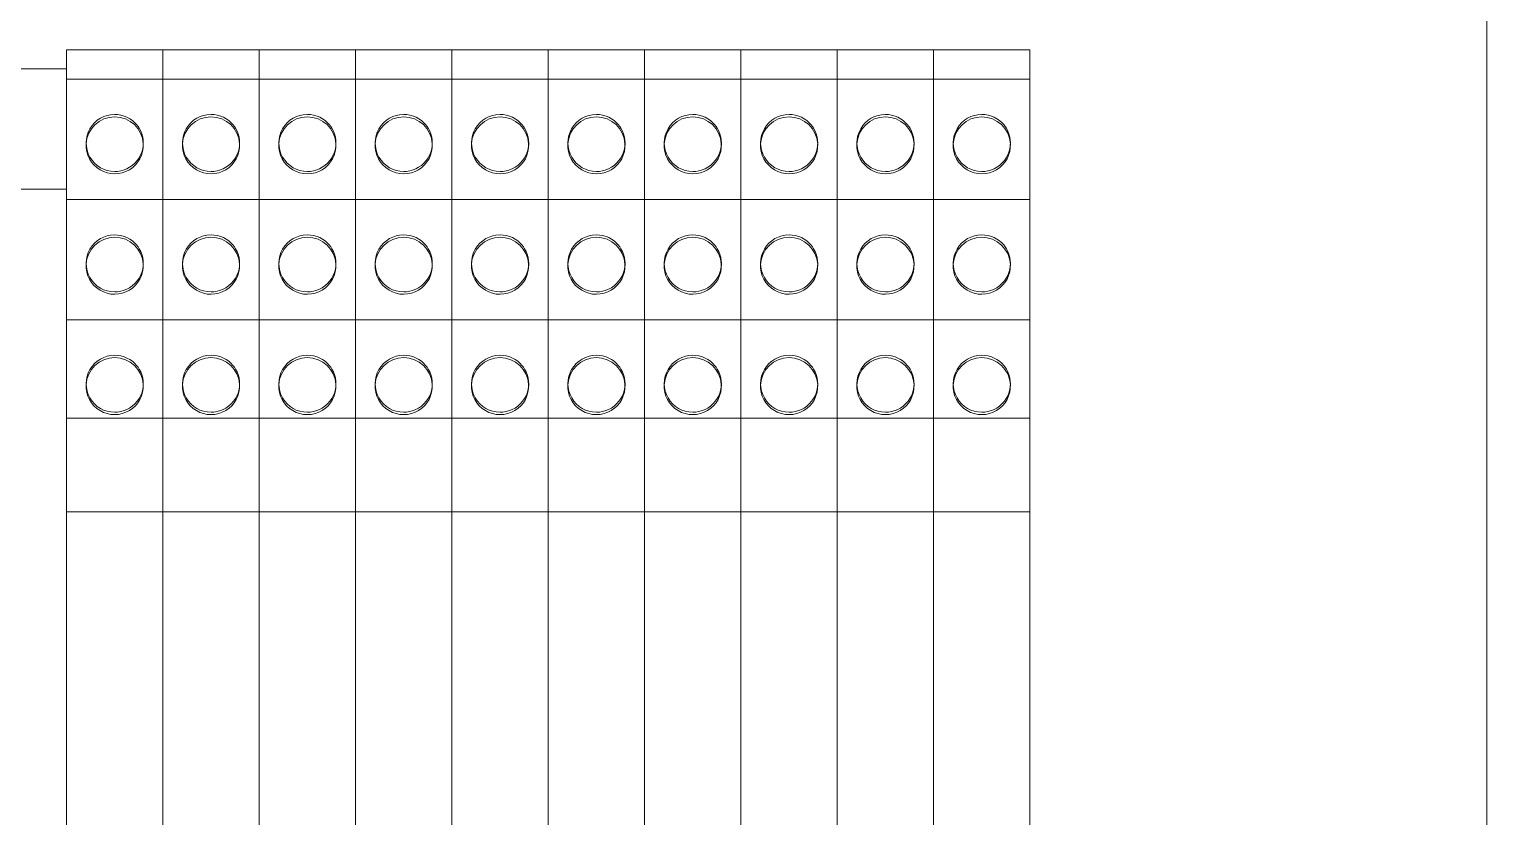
# Model space of a CAD drawing. Header units: millimetres. Extents: x 0 to 14510, y -7775 to 297.
# Drawn here: x 1472.4 to 1569.2, y -2115.6 to -2063.2 of the extents above; entities that cross this region are included whole.
import ezdxf

# ---------------------------------------------------------------- set-up
doc = ezdxf.new("R2010")
doc.units = ezdxf.units.MM
doc.layers.add('eProC - L2', color=41, linetype='Continuous', lineweight=20)

msp = doc.modelspace()

# ---------------------------------------------------------------- linework, layer by layer
at = {"layer": 'eProC - L2'}
for p, q in [((1569.211, -1759.457), (1569.211, -2759.457)), ((1481.262, -2064.581), (1474.862, -2064.581)), ((1474.862, -2064.581), (1474.862, -2089.07)), ((1474.862, -2064.581), (1474.862, -2154.132)), ((1481.262, -2064.582), (1474.862, -2064.582)), ((1481.262, -2064.588), (1474.862, -2064.588)), ((1481.262, -2064.581), (1481.262, -2152.558)), ((1487.662, -2064.581), (1481.262, -2064.581)), ((1481.262, -2064.581), (1481.262, -2089.07)), ((1487.662, -2064.582), (1481.262, -2064.582)), ((1487.662, -2064.588), (1481.262, -2064.588)), ((1487.662, -2064.581), (1487.662, -2152.558)), ((1494.062, -2064.581), (1487.662, -2064.581)), ((1487.662, -2064.581), (1487.662, -2089.07)), ((1494.062, -2064.582), (1487.662, -2064.582)), ((1494.062, -2064.588), (1487.662, -2064.588)), ((1494.062, -2064.581), (1494.062, -2152.558)), ((1500.462, -2064.581), (1494.062, -2064.581)), ((1494.062, -2064.581), (1494.062, -2089.07)), ((1500.462, -2064.582), (1494.062, -2064.582)), ((1500.462, -2064.588), (1494.062, -2064.588)), ((1500.462, -2064.581), (1500.462, -2152.558)), ((1506.862, -2064.581), (1500.462, -2064.581)), ((1500.462, -2064.581), (1500.462, -2089.07)), ((1506.862, -2064.582), (1500.462, -2064.582)), ((1506.862, -2064.588), (1500.462, -2064.588)), ((1506.862, -2064.581), (1506.862, -2152.558)), ((1513.262, -2064.581), (1506.862, -2064.581)), ((1506.862, -2064.581), (1506.862, -2089.07)), ((1513.262, -2064.582), (1506.862, -2064.582)), ((1513.262, -2064.588), (1506.862, -2064.588)), ((1513.262, -2064.581), (1513.262, -2152.558)), ((1519.662, -2064.581), (1513.262, -2064.581)), ((1513.262, -2064.581), (1513.262, -2089.07)), ((1519.662, -2064.582), (1513.262, -2064.582)), ((1519.662, -2064.588), (1513.262, -2064.588)), ((1519.662, -2064.581), (1519.662, -2152.558)), ((1526.062, -2064.581), (1519.662, -2064.581)), ((1519.662, -2064.581), (1519.662, -2089.07)), ((1526.062, -2064.582), (1519.662, -2064.582)), ((1526.062, -2064.588), (1519.662, -2064.588)), ((1526.062, -2064.581), (1526.062, -2152.558)), ((1532.462, -2064.581), (1526.062, -2064.581)), ((1526.062, -2064.581), (1526.062, -2089.07)), ((1532.462, -2064.582), (1526.062, -2064.582)), ((1532.462, -2064.588), (1526.062, -2064.588)), ((1532.462, -2064.581), (1532.462, -2152.558)), ((1538.862, -2064.581), (1532.462, -2064.581)), ((1532.462, -2064.581), (1532.462, -2089.07)), ((1538.862, -2064.582), (1532.462, -2064.582)), ((1538.862, -2064.588), (1532.462, -2064.588)), ((1538.862, -2064.581), (1538.862, -2152.558)), ((1474.862, -2065.859), (1474.862, -2152.854)), ((1481.262, -2066.533), (1474.862, -2066.533)), ((1487.662, -2066.533), (1481.262, -2066.533)), ((1494.062, -2066.533), (1487.662, -2066.533)), ((1500.462, -2066.533), (1494.062, -2066.533)), ((1506.862, -2066.533), (1500.462, -2066.533)), ((1513.262, -2066.533), (1506.862, -2066.533)), ((1519.662, -2066.533), (1513.262, -2066.533)), ((1526.062, -2066.533), (1519.662, -2066.533)), ((1532.462, -2066.533), (1526.062, -2066.533)), ((1538.862, -2066.533), (1532.462, -2066.533)), ((1476.162, -2070.774), (1476.162, -2070.936)), ((1479.962, -2070.936), (1479.962, -2070.774)), ((1482.562, -2070.774), (1482.562, -2070.936)), ((1486.362, -2070.936), (1486.362, -2070.774)), ((1488.962, -2070.774), (1488.962, -2070.936)), ((1492.762, -2070.936), (1492.762, -2070.774)), ((1495.362, -2070.774), (1495.362, -2070.936)), ((1499.162, -2070.936), (1499.162, -2070.774)), ((1501.762, -2070.774), (1501.762, -2070.936)), ((1505.562, -2070.936), (1505.562, -2070.774)), ((1508.162, -2070.774), (1508.162, -2070.936)), ((1511.962, -2070.936), (1511.962, -2070.774)), ((1514.562, -2070.774), (1514.562, -2070.936)), ((1518.362, -2070.936), (1518.362, -2070.774)), ((1520.962, -2070.774), (1520.962, -2070.936)), ((1524.762, -2070.936), (1524.762, -2070.774)), ((1527.362, -2070.774), (1527.362, -2070.936)), ((1531.162, -2070.936), (1531.162, -2070.774)), ((1533.762, -2070.774), (1533.762, -2070.936)), ((1537.562, -2070.936), (1537.562, -2070.774)), ((1416.862, -2073.842), (1474.862, -2073.842)), ((1481.262, -2074.533), (1474.862, -2074.533)), ((1487.662, -2074.533), (1481.262, -2074.533)), ((1494.062, -2074.533), (1487.662, -2074.533)), ((1500.462, -2074.533), (1494.062, -2074.533)), ((1506.862, -2074.533), (1500.462, -2074.533)), ((1513.262, -2074.533), (1506.862, -2074.533)), ((1519.662, -2074.533), (1513.262, -2074.533)), ((1526.062, -2074.533), (1519.662, -2074.533)), ((1532.462, -2074.533), (1526.062, -2074.533)), ((1538.862, -2074.533), (1532.462, -2074.533)), ((1476.162, -2078.774), (1476.162, -2078.936)), ((1479.962, -2078.936), (1479.962, -2078.774)), ((1482.562, -2078.774), (1482.562, -2078.936)), ((1486.362, -2078.936), (1486.362, -2078.774)), ((1488.962, -2078.774), (1488.962, -2078.936)), ((1492.762, -2078.936), (1492.762, -2078.774)), ((1495.362, -2078.774), (1495.362, -2078.936)), ((1499.162, -2078.936), (1499.162, -2078.774)), ((1501.762, -2078.774), (1501.762, -2078.936)), ((1505.562, -2078.936), (1505.562, -2078.774)), ((1508.162, -2078.774), (1508.162, -2078.936)), ((1511.962, -2078.936), (1511.962, -2078.774)), ((1514.562, -2078.774), (1514.562, -2078.936)), ((1518.362, -2078.936), (1518.362, -2078.774)), ((1520.962, -2078.774), (1520.962, -2078.936)), ((1524.762, -2078.936), (1524.762, -2078.774)), ((1527.362, -2078.774), (1527.362, -2078.936)), ((1531.162, -2078.936), (1531.162, -2078.774)), ((1533.762, -2078.774), (1533.762, -2078.936)), ((1537.562, -2078.936), (1537.562, -2078.774)), ((1481.262, -2082.533), (1474.862, -2082.533)), ((1487.662, -2082.533), (1481.262, -2082.533)), ((1494.062, -2082.533), (1487.662, -2082.533)), ((1500.462, -2082.533), (1494.062, -2082.533)), ((1506.862, -2082.533), (1500.462, -2082.533)), ((1513.262, -2082.533), (1506.862, -2082.533)), ((1519.662, -2082.533), (1513.262, -2082.533)), ((1526.062, -2082.533), (1519.662, -2082.533)), ((1532.462, -2082.533), (1526.062, -2082.533)), ((1538.862, -2082.533), (1532.462, -2082.533)), ((1476.162, -2086.774), (1476.162, -2086.936)), ((1479.962, -2086.936), (1479.962, -2086.774)), ((1482.562, -2086.774), (1482.562, -2086.936)), ((1486.362, -2086.936), (1486.362, -2086.774)), ((1488.962, -2086.774), (1488.962, -2086.936)), ((1492.762, -2086.936), (1492.762, -2086.774)), ((1495.362, -2086.774), (1495.362, -2086.936)), ((1499.162, -2086.936), (1499.162, -2086.774)), ((1501.762, -2086.774), (1501.762, -2086.936)), ((1505.562, -2086.936), (1505.562, -2086.774)), ((1508.162, -2086.774), (1508.162, -2086.936)), ((1511.962, -2086.936), (1511.962, -2086.774)), ((1514.562, -2086.774), (1514.562, -2086.936)), ((1518.362, -2086.936), (1518.362, -2086.774)), ((1520.962, -2086.774), (1520.962, -2086.936)), ((1524.762, -2086.936), (1524.762, -2086.774)), ((1527.362, -2086.774), (1527.362, -2086.936)), ((1531.162, -2086.936), (1531.162, -2086.774)), ((1533.762, -2086.774), (1533.762, -2086.936)), ((1537.562, -2086.936), (1537.562, -2086.774)), ((1481.262, -2089.07), (1474.862, -2089.07)), ((1474.862, -2089.07), (1474.862, -2095.292)), ((1481.262, -2095.291), (1481.262, -2089.07)), ((1487.662, -2089.07), (1481.262, -2089.07)), ((1481.262, -2089.07), (1481.262, -2095.292)), ((1487.662, -2095.291), (1487.662, -2089.07)), ((1494.062, -2089.07), (1487.662, -2089.07)), ((1487.662, -2089.07), (1487.662, -2095.292)), ((1494.062, -2095.291), (1494.062, -2089.07)), ((1500.462, -2089.07), (1494.062, -2089.07)), ((1494.062, -2089.07), (1494.062, -2095.292)), ((1500.462, -2095.291), (1500.462, -2089.07)), ((1506.862, -2089.07), (1500.462, -2089.07)), ((1500.462, -2089.07), (1500.462, -2095.292)), ((1506.862, -2095.291), (1506.862, -2089.07)), ((1513.262, -2089.07), (1506.862, -2089.07)), ((1506.862, -2089.07), (1506.862, -2095.292)), ((1513.262, -2095.291), (1513.262, -2089.07)), ((1519.662, -2089.07), (1513.262, -2089.07)), ((1513.262, -2089.07), (1513.262, -2095.292)), ((1519.662, -2095.291), (1519.662, -2089.07)), ((1526.062, -2089.07), (1519.662, -2089.07)), ((1519.662, -2089.07), (1519.662, -2095.292)), ((1526.062, -2095.291), (1526.062, -2089.07)), ((1532.462, -2089.07), (1526.062, -2089.07)), ((1526.062, -2089.07), (1526.062, -2095.292)), ((1532.462, -2095.291), (1532.462, -2089.07)), ((1538.862, -2089.07), (1532.462, -2089.07)), ((1532.462, -2089.07), (1532.462, -2095.292)), ((1538.862, -2095.291), (1538.862, -2089.07)), ((1481.262, -2095.291), (1474.862, -2095.292)), ((1474.862, -2144.558), (1474.862, -2095.292)), ((1475.462, -2095.298), (1474.862, -2095.298)), ((1481.262, -2095.298), (1480.662, -2095.298)), ((1487.662, -2095.291), (1481.262, -2095.292)), ((1481.262, -2144.558), (1481.262, -2095.292)), ((1481.862, -2095.298), (1481.262, -2095.298)), ((1487.662, -2095.298), (1487.062, -2095.298)), ((1494.062, -2095.291), (1487.662, -2095.292)), ((1487.662, -2144.558), (1487.662, -2095.292)), ((1488.262, -2095.298), (1487.662, -2095.298)), ((1494.062, -2095.298), (1493.462, -2095.298)), ((1500.462, -2095.291), (1494.062, -2095.292)), ((1494.062, -2144.558), (1494.062, -2095.292)), ((1494.662, -2095.298), (1494.062, -2095.298)), ((1500.462, -2095.298), (1499.862, -2095.298)), ((1506.862, -2095.291), (1500.462, -2095.292)), ((1500.462, -2144.558), (1500.462, -2095.292)), ((1501.062, -2095.298), (1500.462, -2095.298)), ((1506.862, -2095.298), (1506.262, -2095.298)), ((1513.262, -2095.291), (1506.862, -2095.292)), ((1506.862, -2144.558), (1506.862, -2095.292)), ((1507.462, -2095.298), (1506.862, -2095.298)), ((1513.262, -2095.298), (1512.662, -2095.298)), ((1519.662, -2095.291), (1513.262, -2095.292)), ((1513.262, -2144.558), (1513.262, -2095.292)), ((1513.862, -2095.298), (1513.262, -2095.298)), ((1519.662, -2095.298), (1519.062, -2095.298)), ((1526.062, -2095.291), (1519.662, -2095.292)), ((1519.662, -2144.558), (1519.662, -2095.292)), ((1520.262, -2095.298), (1519.662, -2095.298)), ((1526.062, -2095.298), (1525.462, -2095.298)), ((1532.462, -2095.291), (1526.062, -2095.292)), ((1526.062, -2144.558), (1526.062, -2095.292)), ((1526.662, -2095.298), (1526.062, -2095.298)), ((1532.462, -2095.298), (1531.862, -2095.298)), ((1538.862, -2095.291), (1532.462, -2095.292)), ((1532.462, -2144.558), (1532.462, -2095.292)), ((1533.062, -2095.298), (1532.462, -2095.298)), ((1538.862, -2095.298), (1538.262, -2095.298))]:
    msp.add_line(p, q, dxfattribs=at)
for points in [[(1089.211, -1759.457), (1569.211, -1759.457), (1569.211, -2759.457), (1089.211, -2759.457), (1089.211, -1759.457)], [(1416.862, -2065.859), (1474.862, -2065.859)], [(1476.162, -2070.774), (1476.178, -2070.526), (1476.227, -2070.284), (1476.307, -2070.049), (1476.417, -2069.827), (1476.555, -2069.623), (1476.719, -2069.436), (1476.907, -2069.273), (1477.113, -2069.136), (1477.335, -2069.027), (1477.57, -2068.948), (1477.791, -2068.904), (1478.062, -2068.884)], [(1479.962, -2070.774), (1479.954, -2070.599), (1479.924, -2070.395), (1479.863, -2070.168), (1479.791, -2069.988), (1479.693, -2069.802), (1479.611, -2069.677), (1479.515, -2069.554), (1479.404, -2069.434), (1479.234, -2069.285), (1479.058, -2069.163), (1478.879, -2069.067), (1478.702, -2068.994), (1478.474, -2068.928), (1478.259, -2068.894), (1478.062, -2068.884)], [(1482.562, -2070.774), (1482.578, -2070.526), (1482.627, -2070.284), (1482.707, -2070.049), (1482.817, -2069.827), (1482.955, -2069.623), (1483.119, -2069.436), (1483.307, -2069.273), (1483.513, -2069.136), (1483.735, -2069.027), (1483.97, -2068.948), (1484.191, -2068.904), (1484.462, -2068.884)], [(1486.362, -2070.774), (1486.354, -2070.599), (1486.324, -2070.395), (1486.263, -2070.168), (1486.191, -2069.988), (1486.093, -2069.802), (1486.011, -2069.677), (1485.915, -2069.554), (1485.804, -2069.434), (1485.634, -2069.285), (1485.458, -2069.163), (1485.279, -2069.067), (1485.102, -2068.994), (1484.874, -2068.928), (1484.659, -2068.894), (1484.462, -2068.884)], [(1488.962, -2070.774), (1488.978, -2070.526), (1489.027, -2070.284), (1489.107, -2070.049), (1489.217, -2069.827), (1489.355, -2069.623), (1489.519, -2069.436), (1489.707, -2069.273), (1489.913, -2069.136), (1490.135, -2069.027), (1490.37, -2068.948), (1490.591, -2068.904), (1490.862, -2068.884)], [(1492.762, -2070.774), (1492.754, -2070.599), (1492.724, -2070.395), (1492.663, -2070.168), (1492.591, -2069.988), (1492.493, -2069.802), (1492.411, -2069.677), (1492.315, -2069.554), (1492.204, -2069.434), (1492.034, -2069.285), (1491.858, -2069.163), (1491.679, -2069.067), (1491.502, -2068.994), (1491.274, -2068.928), (1491.059, -2068.894), (1490.862, -2068.884)], [(1495.362, -2070.774), (1495.378, -2070.526), (1495.427, -2070.284), (1495.507, -2070.049), (1495.617, -2069.827), (1495.755, -2069.623), (1495.919, -2069.436), (1496.107, -2069.273), (1496.313, -2069.136), (1496.535, -2069.027), (1496.77, -2068.948), (1496.991, -2068.904), (1497.262, -2068.884)], [(1499.162, -2070.774), (1499.154, -2070.599), (1499.124, -2070.395), (1499.063, -2070.168), (1498.991, -2069.988), (1498.893, -2069.802), (1498.811, -2069.677), (1498.715, -2069.554), (1498.604, -2069.434), (1498.434, -2069.285), (1498.258, -2069.163), (1498.079, -2069.067), (1497.902, -2068.994), (1497.674, -2068.928), (1497.459, -2068.894), (1497.262, -2068.884)], [(1501.762, -2070.774), (1501.778, -2070.526), (1501.827, -2070.284), (1501.907, -2070.049), (1502.017, -2069.827), (1502.155, -2069.623), (1502.319, -2069.436), (1502.507, -2069.273), (1502.713, -2069.136), (1502.935, -2069.027), (1503.17, -2068.948), (1503.391, -2068.904), (1503.662, -2068.884)], [(1505.562, -2070.774), (1505.554, -2070.599), (1505.524, -2070.395), (1505.463, -2070.168), (1505.391, -2069.988), (1505.293, -2069.802), (1505.211, -2069.677), (1505.115, -2069.554), (1505.004, -2069.434), (1504.834, -2069.285), (1504.658, -2069.163), (1504.479, -2069.067), (1504.302, -2068.994), (1504.074, -2068.928), (1503.859, -2068.894), (1503.662, -2068.884)], [(1508.162, -2070.774), (1508.178, -2070.526), (1508.227, -2070.284), (1508.307, -2070.049), (1508.417, -2069.827), (1508.555, -2069.623), (1508.719, -2069.436), (1508.907, -2069.273), (1509.113, -2069.136), (1509.335, -2069.027), (1509.57, -2068.948), (1509.791, -2068.904), (1510.062, -2068.884)], [(1511.962, -2070.774), (1511.954, -2070.599), (1511.924, -2070.395), (1511.863, -2070.168), (1511.791, -2069.988), (1511.693, -2069.802), (1511.611, -2069.677), (1511.515, -2069.554), (1511.404, -2069.434), (1511.234, -2069.285), (1511.058, -2069.163), (1510.879, -2069.067), (1510.702, -2068.994), (1510.474, -2068.928), (1510.259, -2068.894), (1510.062, -2068.884)], [(1514.562, -2070.774), (1514.578, -2070.526), (1514.627, -2070.284), (1514.707, -2070.049), (1514.817, -2069.827), (1514.955, -2069.623), (1515.119, -2069.436), (1515.307, -2069.273), (1515.513, -2069.136), (1515.735, -2069.027), (1515.97, -2068.948), (1516.191, -2068.904), (1516.462, -2068.884)], [(1518.362, -2070.774), (1518.354, -2070.599), (1518.324, -2070.395), (1518.263, -2070.168), (1518.191, -2069.988), (1518.093, -2069.802), (1518.011, -2069.677), (1517.915, -2069.554), (1517.804, -2069.434), (1517.634, -2069.285), (1517.458, -2069.163), (1517.279, -2069.067), (1517.102, -2068.994), (1516.874, -2068.928), (1516.659, -2068.894), (1516.462, -2068.884)], [(1520.962, -2070.774), (1520.978, -2070.526), (1521.027, -2070.284), (1521.107, -2070.049), (1521.217, -2069.827), (1521.355, -2069.623), (1521.519, -2069.436), (1521.707, -2069.273), (1521.913, -2069.136), (1522.135, -2069.027), (1522.37, -2068.948), (1522.591, -2068.904), (1522.862, -2068.884)], [(1524.762, -2070.774), (1524.754, -2070.599), (1524.724, -2070.395), (1524.663, -2070.168), (1524.591, -2069.988), (1524.493, -2069.802), (1524.411, -2069.677), (1524.315, -2069.554), (1524.204, -2069.434), (1524.034, -2069.285), (1523.858, -2069.163), (1523.679, -2069.067), (1523.502, -2068.994), (1523.274, -2068.928), (1523.059, -2068.894), (1522.862, -2068.884)], [(1527.362, -2070.774), (1527.378, -2070.526), (1527.427, -2070.284), (1527.507, -2070.049), (1527.617, -2069.827), (1527.755, -2069.623), (1527.919, -2069.436), (1528.107, -2069.273), (1528.313, -2069.136), (1528.535, -2069.027), (1528.77, -2068.948), (1528.991, -2068.904), (1529.262, -2068.884)], [(1531.162, -2070.774), (1531.154, -2070.599), (1531.124, -2070.395), (1531.063, -2070.168), (1530.991, -2069.988), (1530.893, -2069.802), (1530.811, -2069.677), (1530.715, -2069.554), (1530.604, -2069.434), (1530.434, -2069.285), (1530.258, -2069.163), (1530.079, -2069.067), (1529.902, -2068.994), (1529.674, -2068.928), (1529.459, -2068.894), (1529.262, -2068.884)], [(1533.762, -2070.774), (1533.778, -2070.526), (1533.827, -2070.284), (1533.907, -2070.049), (1534.017, -2069.827), (1534.155, -2069.623), (1534.319, -2069.436), (1534.507, -2069.273), (1534.713, -2069.136), (1534.935, -2069.027), (1535.17, -2068.948), (1535.391, -2068.904), (1535.662, -2068.884)], [(1537.562, -2070.774), (1537.554, -2070.599), (1537.524, -2070.395), (1537.463, -2070.168), (1537.391, -2069.988), (1537.293, -2069.802), (1537.211, -2069.677), (1537.115, -2069.554), (1537.004, -2069.434), (1536.834, -2069.285), (1536.658, -2069.163), (1536.479, -2069.067), (1536.302, -2068.994), (1536.074, -2068.928), (1535.859, -2068.894), (1535.662, -2068.884)], [(1477.488, -2072.584), (1477.327, -2072.526), (1477.11, -2072.419), (1476.908, -2072.282), (1476.72, -2072.116), (1476.555, -2071.928), (1476.418, -2071.723), (1476.307, -2071.5), (1476.227, -2071.264), (1476.178, -2071.022), (1476.162, -2070.774), (1476.162, -2070.774)], [(1478.633, -2072.585), (1478.697, -2072.563), (1478.875, -2072.49), (1479.054, -2072.393), (1479.232, -2072.269), (1479.403, -2072.118), (1479.56, -2071.941), (1479.687, -2071.758), (1479.785, -2071.575), (1479.857, -2071.395), (1479.921, -2071.168), (1479.953, -2070.961), (1479.962, -2070.777), (1479.962, -2070.774)], [(1483.888, -2072.584), (1483.727, -2072.526), (1483.51, -2072.419), (1483.308, -2072.282), (1483.12, -2072.116), (1482.955, -2071.928), (1482.818, -2071.723), (1482.707, -2071.5), (1482.627, -2071.264), (1482.578, -2071.022), (1482.562, -2070.774), (1482.562, -2070.774)], [(1485.033, -2072.585), (1485.097, -2072.563), (1485.275, -2072.49), (1485.454, -2072.393), (1485.632, -2072.269), (1485.803, -2072.118), (1485.96, -2071.941), (1486.087, -2071.758), (1486.185, -2071.575), (1486.257, -2071.395), (1486.321, -2071.168), (1486.353, -2070.961), (1486.362, -2070.777), (1486.362, -2070.774)], [(1490.288, -2072.584), (1490.127, -2072.526), (1489.91, -2072.419), (1489.708, -2072.282), (1489.52, -2072.116), (1489.355, -2071.928), (1489.218, -2071.723), (1489.107, -2071.5), (1489.027, -2071.264), (1488.978, -2071.022), (1488.962, -2070.774), (1488.962, -2070.774)], [(1491.433, -2072.585), (1491.497, -2072.563), (1491.675, -2072.49), (1491.854, -2072.393), (1492.032, -2072.269), (1492.203, -2072.118), (1492.36, -2071.941), (1492.487, -2071.758), (1492.585, -2071.575), (1492.657, -2071.395), (1492.721, -2071.168), (1492.753, -2070.961), (1492.762, -2070.777), (1492.762, -2070.774)], [(1496.688, -2072.584), (1496.527, -2072.526), (1496.31, -2072.419), (1496.108, -2072.282), (1495.92, -2072.116), (1495.755, -2071.928), (1495.618, -2071.723), (1495.507, -2071.5), (1495.427, -2071.264), (1495.378, -2071.022), (1495.362, -2070.774), (1495.362, -2070.774)], [(1497.833, -2072.585), (1497.897, -2072.563), (1498.075, -2072.49), (1498.254, -2072.393), (1498.432, -2072.269), (1498.603, -2072.118), (1498.76, -2071.941), (1498.887, -2071.758), (1498.985, -2071.575), (1499.057, -2071.395), (1499.121, -2071.168), (1499.153, -2070.961), (1499.162, -2070.777), (1499.162, -2070.774)], [(1503.088, -2072.584), (1502.927, -2072.526), (1502.71, -2072.419), (1502.508, -2072.282), (1502.32, -2072.116), (1502.155, -2071.928), (1502.018, -2071.723), (1501.907, -2071.5), (1501.827, -2071.264), (1501.778, -2071.022), (1501.762, -2070.774), (1501.762, -2070.774)], [(1504.233, -2072.585), (1504.297, -2072.563), (1504.475, -2072.49), (1504.654, -2072.393), (1504.832, -2072.269), (1505.003, -2072.118), (1505.16, -2071.941), (1505.287, -2071.758), (1505.385, -2071.575), (1505.457, -2071.395), (1505.521, -2071.168), (1505.553, -2070.961), (1505.562, -2070.777), (1505.562, -2070.774)], [(1509.488, -2072.584), (1509.327, -2072.526), (1509.11, -2072.419), (1508.908, -2072.282), (1508.72, -2072.116), (1508.555, -2071.928), (1508.418, -2071.723), (1508.307, -2071.5), (1508.227, -2071.264), (1508.178, -2071.022), (1508.162, -2070.774), (1508.162, -2070.774)], [(1510.633, -2072.585), (1510.697, -2072.563), (1510.875, -2072.49), (1511.054, -2072.393), (1511.232, -2072.269), (1511.403, -2072.118), (1511.56, -2071.941), (1511.687, -2071.758), (1511.785, -2071.575), (1511.857, -2071.395), (1511.921, -2071.168), (1511.953, -2070.961), (1511.962, -2070.777), (1511.962, -2070.774)], [(1515.888, -2072.584), (1515.727, -2072.526), (1515.51, -2072.419), (1515.308, -2072.282), (1515.12, -2072.116), (1514.955, -2071.928), (1514.818, -2071.723), (1514.707, -2071.5), (1514.627, -2071.264), (1514.578, -2071.022), (1514.562, -2070.774), (1514.562, -2070.774)], [(1517.033, -2072.585), (1517.097, -2072.563), (1517.275, -2072.49), (1517.454, -2072.393), (1517.632, -2072.269), (1517.803, -2072.118), (1517.96, -2071.941), (1518.087, -2071.758), (1518.185, -2071.575), (1518.257, -2071.395), (1518.321, -2071.168), (1518.353, -2070.961), (1518.362, -2070.777), (1518.362, -2070.774)], [(1522.288, -2072.584), (1522.127, -2072.526), (1521.91, -2072.419), (1521.708, -2072.282), (1521.52, -2072.116), (1521.355, -2071.928), (1521.218, -2071.723), (1521.107, -2071.5), (1521.027, -2071.264), (1520.978, -2071.022), (1520.962, -2070.774), (1520.962, -2070.774)], [(1523.433, -2072.585), (1523.497, -2072.563), (1523.675, -2072.49), (1523.854, -2072.393), (1524.032, -2072.269), (1524.203, -2072.118), (1524.36, -2071.941), (1524.487, -2071.758), (1524.585, -2071.575), (1524.657, -2071.395), (1524.721, -2071.168), (1524.753, -2070.961), (1524.762, -2070.777), (1524.762, -2070.774)], [(1528.688, -2072.584), (1528.527, -2072.526), (1528.31, -2072.419), (1528.108, -2072.282), (1527.92, -2072.116), (1527.755, -2071.928), (1527.618, -2071.723), (1527.507, -2071.5), (1527.427, -2071.264), (1527.378, -2071.022), (1527.362, -2070.774), (1527.362, -2070.774)], [(1529.833, -2072.585), (1529.897, -2072.563), (1530.075, -2072.49), (1530.254, -2072.393), (1530.432, -2072.269), (1530.603, -2072.118), (1530.76, -2071.941), (1530.887, -2071.758), (1530.985, -2071.575), (1531.057, -2071.395), (1531.121, -2071.168), (1531.153, -2070.961), (1531.162, -2070.777), (1531.162, -2070.774)], [(1535.088, -2072.584), (1534.927, -2072.526), (1534.71, -2072.419), (1534.508, -2072.282), (1534.32, -2072.116), (1534.155, -2071.928), (1534.018, -2071.723), (1533.907, -2071.5), (1533.827, -2071.264), (1533.778, -2071.022), (1533.762, -2070.774), (1533.762, -2070.774)], [(1536.233, -2072.585), (1536.297, -2072.563), (1536.475, -2072.49), (1536.654, -2072.393), (1536.832, -2072.269), (1537.003, -2072.118), (1537.16, -2071.941), (1537.287, -2071.758), (1537.385, -2071.575), (1537.457, -2071.395), (1537.521, -2071.168), (1537.553, -2070.961), (1537.562, -2070.777), (1537.562, -2070.774)], [(1478.062, -2072.673), (1477.803, -2072.653), (1477.557, -2072.604), (1477.488, -2072.584)], [(1478.062, -2072.673), (1478.256, -2072.663), (1478.469, -2072.629), (1478.633, -2072.585)], [(1484.462, -2072.673), (1484.203, -2072.653), (1483.957, -2072.604), (1483.888, -2072.584)], [(1484.462, -2072.673), (1484.656, -2072.663), (1484.869, -2072.629), (1485.033, -2072.585)], [(1490.862, -2072.673), (1490.603, -2072.653), (1490.357, -2072.604), (1490.288, -2072.584)], [(1490.862, -2072.673), (1491.056, -2072.663), (1491.269, -2072.629), (1491.433, -2072.585)], [(1497.262, -2072.673), (1497.003, -2072.653), (1496.757, -2072.604), (1496.688, -2072.584)], [(1497.262, -2072.673), (1497.456, -2072.663), (1497.669, -2072.629), (1497.833, -2072.585)], [(1503.662, -2072.673), (1503.403, -2072.653), (1503.157, -2072.604), (1503.088, -2072.584)], [(1503.662, -2072.673), (1503.856, -2072.663), (1504.069, -2072.629), (1504.233, -2072.585)], [(1510.062, -2072.673), (1509.803, -2072.653), (1509.557, -2072.604), (1509.488, -2072.584)], [(1510.062, -2072.673), (1510.256, -2072.663), (1510.469, -2072.629), (1510.633, -2072.585)], [(1516.462, -2072.673), (1516.203, -2072.653), (1515.957, -2072.604), (1515.888, -2072.584)], [(1516.462, -2072.673), (1516.656, -2072.663), (1516.869, -2072.629), (1517.033, -2072.585)], [(1522.862, -2072.673), (1522.603, -2072.653), (1522.357, -2072.604), (1522.288, -2072.584)], [(1522.862, -2072.673), (1523.056, -2072.663), (1523.269, -2072.629), (1523.433, -2072.585)], [(1529.262, -2072.673), (1529.003, -2072.653), (1528.757, -2072.604), (1528.688, -2072.584)], [(1529.262, -2072.673), (1529.456, -2072.663), (1529.669, -2072.629), (1529.833, -2072.585)], [(1535.662, -2072.673), (1535.403, -2072.653), (1535.157, -2072.604), (1535.088, -2072.584)], [(1535.662, -2072.673), (1535.856, -2072.663), (1536.069, -2072.629), (1536.233, -2072.585)], [(1476.162, -2078.774), (1476.178, -2078.526), (1476.227, -2078.284), (1476.307, -2078.049), (1476.417, -2077.827), (1476.555, -2077.623), (1476.719, -2077.436), (1476.907, -2077.273), (1477.113, -2077.136), (1477.335, -2077.027), (1477.57, -2076.948), (1477.791, -2076.904), (1478.062, -2076.884)], [(1479.962, -2078.774), (1479.954, -2078.599), (1479.924, -2078.395), (1479.863, -2078.168), (1479.791, -2077.988), (1479.693, -2077.802), (1479.611, -2077.677), (1479.515, -2077.554), (1479.404, -2077.434), (1479.234, -2077.285), (1479.058, -2077.163), (1478.879, -2077.067), (1478.702, -2076.994), (1478.474, -2076.928), (1478.259, -2076.894), (1478.062, -2076.884)], [(1482.562, -2078.774), (1482.578, -2078.526), (1482.627, -2078.284), (1482.707, -2078.049), (1482.817, -2077.827), (1482.955, -2077.623), (1483.119, -2077.436), (1483.307, -2077.273), (1483.513, -2077.136), (1483.735, -2077.027), (1483.97, -2076.948), (1484.191, -2076.904), (1484.462, -2076.884)], [(1486.362, -2078.774), (1486.354, -2078.599), (1486.324, -2078.395), (1486.263, -2078.168), (1486.191, -2077.988), (1486.093, -2077.802), (1486.011, -2077.677), (1485.915, -2077.554), (1485.804, -2077.434), (1485.634, -2077.285), (1485.458, -2077.163), (1485.279, -2077.067), (1485.102, -2076.994), (1484.874, -2076.928), (1484.659, -2076.894), (1484.462, -2076.884)], [(1488.962, -2078.774), (1488.978, -2078.526), (1489.027, -2078.284), (1489.107, -2078.049), (1489.217, -2077.827), (1489.355, -2077.623), (1489.519, -2077.436), (1489.707, -2077.273), (1489.913, -2077.136), (1490.135, -2077.027), (1490.37, -2076.948), (1490.591, -2076.904), (1490.862, -2076.884)], [(1492.762, -2078.774), (1492.754, -2078.599), (1492.724, -2078.395), (1492.663, -2078.168), (1492.591, -2077.988), (1492.493, -2077.802), (1492.411, -2077.677), (1492.315, -2077.554), (1492.204, -2077.434), (1492.034, -2077.285), (1491.858, -2077.163), (1491.679, -2077.067), (1491.502, -2076.994), (1491.274, -2076.928), (1491.059, -2076.894), (1490.862, -2076.884)], [(1495.362, -2078.774), (1495.378, -2078.526), (1495.427, -2078.284), (1495.507, -2078.049), (1495.617, -2077.827), (1495.755, -2077.623), (1495.919, -2077.436), (1496.107, -2077.273), (1496.313, -2077.136), (1496.535, -2077.027), (1496.77, -2076.948), (1496.991, -2076.904), (1497.262, -2076.884)], [(1499.162, -2078.774), (1499.154, -2078.599), (1499.124, -2078.395), (1499.063, -2078.168), (1498.991, -2077.988), (1498.893, -2077.802), (1498.811, -2077.677), (1498.715, -2077.554), (1498.604, -2077.434), (1498.434, -2077.285), (1498.258, -2077.163), (1498.079, -2077.067), (1497.902, -2076.994), (1497.674, -2076.928), (1497.459, -2076.894), (1497.262, -2076.884)], [(1501.762, -2078.774), (1501.778, -2078.526), (1501.827, -2078.284), (1501.907, -2078.049), (1502.017, -2077.827), (1502.155, -2077.623), (1502.319, -2077.436), (1502.507, -2077.273), (1502.713, -2077.136), (1502.935, -2077.027), (1503.17, -2076.948), (1503.391, -2076.904), (1503.662, -2076.884)], [(1505.562, -2078.774), (1505.554, -2078.599), (1505.524, -2078.395), (1505.463, -2078.168), (1505.391, -2077.988), (1505.293, -2077.802), (1505.211, -2077.677), (1505.115, -2077.554), (1505.004, -2077.434), (1504.834, -2077.285), (1504.658, -2077.163), (1504.479, -2077.067), (1504.302, -2076.994), (1504.074, -2076.928), (1503.859, -2076.894), (1503.662, -2076.884)], [(1508.162, -2078.774), (1508.178, -2078.526), (1508.227, -2078.284), (1508.307, -2078.049), (1508.417, -2077.827), (1508.555, -2077.623), (1508.719, -2077.436), (1508.907, -2077.273), (1509.113, -2077.136), (1509.335, -2077.027), (1509.57, -2076.948), (1509.791, -2076.904), (1510.062, -2076.884)], [(1511.962, -2078.774), (1511.954, -2078.599), (1511.924, -2078.395), (1511.863, -2078.168), (1511.791, -2077.988), (1511.693, -2077.802), (1511.611, -2077.677), (1511.515, -2077.554), (1511.404, -2077.434), (1511.234, -2077.285), (1511.058, -2077.163), (1510.879, -2077.067), (1510.702, -2076.994), (1510.474, -2076.928), (1510.259, -2076.894), (1510.062, -2076.884)], [(1514.562, -2078.774), (1514.578, -2078.526), (1514.627, -2078.284), (1514.707, -2078.049), (1514.817, -2077.827), (1514.955, -2077.623), (1515.119, -2077.436), (1515.307, -2077.273), (1515.513, -2077.136), (1515.735, -2077.027), (1515.97, -2076.948), (1516.191, -2076.904), (1516.462, -2076.884)], [(1518.362, -2078.774), (1518.354, -2078.599), (1518.324, -2078.395), (1518.263, -2078.168), (1518.191, -2077.988), (1518.093, -2077.802), (1518.011, -2077.677), (1517.915, -2077.554), (1517.804, -2077.434), (1517.634, -2077.285), (1517.458, -2077.163), (1517.279, -2077.067), (1517.102, -2076.994), (1516.874, -2076.928), (1516.659, -2076.894), (1516.462, -2076.884)], [(1520.962, -2078.774), (1520.978, -2078.526), (1521.027, -2078.284), (1521.107, -2078.049), (1521.217, -2077.827), (1521.355, -2077.623), (1521.519, -2077.436), (1521.707, -2077.273), (1521.913, -2077.136), (1522.135, -2077.027), (1522.37, -2076.948), (1522.591, -2076.904), (1522.862, -2076.884)], [(1524.762, -2078.774), (1524.754, -2078.599), (1524.724, -2078.395), (1524.663, -2078.168), (1524.591, -2077.988), (1524.493, -2077.802), (1524.411, -2077.677), (1524.315, -2077.554), (1524.204, -2077.434), (1524.034, -2077.285), (1523.858, -2077.163), (1523.679, -2077.067), (1523.502, -2076.994), (1523.274, -2076.928), (1523.059, -2076.894), (1522.862, -2076.884)], [(1527.362, -2078.774), (1527.378, -2078.526), (1527.427, -2078.284), (1527.507, -2078.049), (1527.617, -2077.827), (1527.755, -2077.623), (1527.919, -2077.436), (1528.107, -2077.273), (1528.313, -2077.136), (1528.535, -2077.027), (1528.77, -2076.948), (1528.991, -2076.904), (1529.262, -2076.884)], [(1531.162, -2078.774), (1531.154, -2078.599), (1531.124, -2078.395), (1531.063, -2078.168), (1530.991, -2077.988), (1530.893, -2077.802), (1530.811, -2077.677), (1530.715, -2077.554), (1530.604, -2077.434), (1530.434, -2077.285), (1530.258, -2077.163), (1530.079, -2077.067), (1529.902, -2076.994), (1529.674, -2076.928), (1529.459, -2076.894), (1529.262, -2076.884)], [(1533.762, -2078.774), (1533.778, -2078.526), (1533.827, -2078.284), (1533.907, -2078.049), (1534.017, -2077.827), (1534.155, -2077.623), (1534.319, -2077.436), (1534.507, -2077.273), (1534.713, -2077.136), (1534.935, -2077.027), (1535.17, -2076.948), (1535.391, -2076.904), (1535.662, -2076.884)], [(1537.562, -2078.774), (1537.554, -2078.599), (1537.524, -2078.395), (1537.463, -2078.168), (1537.391, -2077.988), (1537.293, -2077.802), (1537.211, -2077.677), (1537.115, -2077.554), (1537.004, -2077.434), (1536.834, -2077.285), (1536.658, -2077.163), (1536.479, -2077.067), (1536.302, -2076.994), (1536.074, -2076.928), (1535.859, -2076.894), (1535.662, -2076.884)], [(1477.488, -2080.584), (1477.327, -2080.526), (1477.11, -2080.419), (1476.908, -2080.282), (1476.72, -2080.116), (1476.555, -2079.928), (1476.418, -2079.723), (1476.307, -2079.5), (1476.227, -2079.264), (1476.178, -2079.022), (1476.162, -2078.774), (1476.162, -2078.774)], [(1478.633, -2080.585), (1478.697, -2080.563), (1478.875, -2080.49), (1479.054, -2080.393), (1479.232, -2080.269), (1479.403, -2080.118), (1479.56, -2079.941), (1479.687, -2079.758), (1479.785, -2079.575), (1479.857, -2079.395), (1479.921, -2079.168), (1479.953, -2078.961), (1479.962, -2078.777), (1479.962, -2078.774)], [(1483.888, -2080.584), (1483.727, -2080.526), (1483.51, -2080.419), (1483.308, -2080.282), (1483.12, -2080.116), (1482.955, -2079.928), (1482.818, -2079.723), (1482.707, -2079.5), (1482.627, -2079.264), (1482.578, -2079.022), (1482.562, -2078.774), (1482.562, -2078.774)], [(1485.033, -2080.585), (1485.097, -2080.563), (1485.275, -2080.49), (1485.454, -2080.393), (1485.632, -2080.269), (1485.803, -2080.118), (1485.96, -2079.941), (1486.087, -2079.758), (1486.185, -2079.575), (1486.257, -2079.395), (1486.321, -2079.168), (1486.353, -2078.961), (1486.362, -2078.777), (1486.362, -2078.774)], [(1490.288, -2080.584), (1490.127, -2080.526), (1489.91, -2080.419), (1489.708, -2080.282), (1489.52, -2080.116), (1489.355, -2079.928), (1489.218, -2079.723), (1489.107, -2079.5), (1489.027, -2079.264), (1488.978, -2079.022), (1488.962, -2078.774), (1488.962, -2078.774)], [(1491.433, -2080.585), (1491.497, -2080.563), (1491.675, -2080.49), (1491.854, -2080.393), (1492.032, -2080.269), (1492.203, -2080.118), (1492.36, -2079.941), (1492.487, -2079.758), (1492.585, -2079.575), (1492.657, -2079.395), (1492.721, -2079.168), (1492.753, -2078.961), (1492.762, -2078.777), (1492.762, -2078.774)], [(1496.688, -2080.584), (1496.527, -2080.526), (1496.31, -2080.419), (1496.108, -2080.282), (1495.92, -2080.116), (1495.755, -2079.928), (1495.618, -2079.723), (1495.507, -2079.5), (1495.427, -2079.264), (1495.378, -2079.022), (1495.362, -2078.774), (1495.362, -2078.774)], [(1497.833, -2080.585), (1497.897, -2080.563), (1498.075, -2080.49), (1498.254, -2080.393), (1498.432, -2080.269), (1498.603, -2080.118), (1498.76, -2079.941), (1498.887, -2079.758), (1498.985, -2079.575), (1499.057, -2079.395), (1499.121, -2079.168), (1499.153, -2078.961), (1499.162, -2078.777), (1499.162, -2078.774)], [(1503.088, -2080.584), (1502.927, -2080.526), (1502.71, -2080.419), (1502.508, -2080.282), (1502.32, -2080.116), (1502.155, -2079.928), (1502.018, -2079.723), (1501.907, -2079.5), (1501.827, -2079.264), (1501.778, -2079.022), (1501.762, -2078.774), (1501.762, -2078.774)], [(1504.233, -2080.585), (1504.297, -2080.563), (1504.475, -2080.49), (1504.654, -2080.393), (1504.832, -2080.269), (1505.003, -2080.118), (1505.16, -2079.941), (1505.287, -2079.758), (1505.385, -2079.575), (1505.457, -2079.395), (1505.521, -2079.168), (1505.553, -2078.961), (1505.562, -2078.777), (1505.562, -2078.774)], [(1509.488, -2080.584), (1509.327, -2080.526), (1509.11, -2080.419), (1508.908, -2080.282), (1508.72, -2080.116), (1508.555, -2079.928), (1508.418, -2079.723), (1508.307, -2079.5), (1508.227, -2079.264), (1508.178, -2079.022), (1508.162, -2078.774), (1508.162, -2078.774)], [(1510.633, -2080.585), (1510.697, -2080.563), (1510.875, -2080.49), (1511.054, -2080.393), (1511.232, -2080.269), (1511.403, -2080.118), (1511.56, -2079.941), (1511.687, -2079.758), (1511.785, -2079.575), (1511.857, -2079.395), (1511.921, -2079.168), (1511.953, -2078.961), (1511.962, -2078.777), (1511.962, -2078.774)], [(1515.888, -2080.584), (1515.727, -2080.526), (1515.51, -2080.419), (1515.308, -2080.282), (1515.12, -2080.116), (1514.955, -2079.928), (1514.818, -2079.723), (1514.707, -2079.5), (1514.627, -2079.264), (1514.578, -2079.022), (1514.562, -2078.774), (1514.562, -2078.774)], [(1517.033, -2080.585), (1517.097, -2080.563), (1517.275, -2080.49), (1517.454, -2080.393), (1517.632, -2080.269), (1517.803, -2080.118), (1517.96, -2079.941), (1518.087, -2079.758), (1518.185, -2079.575), (1518.257, -2079.395), (1518.321, -2079.168), (1518.353, -2078.961), (1518.362, -2078.777), (1518.362, -2078.774)], [(1522.288, -2080.584), (1522.127, -2080.526), (1521.91, -2080.419), (1521.708, -2080.282), (1521.52, -2080.116), (1521.355, -2079.928), (1521.218, -2079.723), (1521.107, -2079.5), (1521.027, -2079.264), (1520.978, -2079.022), (1520.962, -2078.774), (1520.962, -2078.774)], [(1523.433, -2080.585), (1523.497, -2080.563), (1523.675, -2080.49), (1523.854, -2080.393), (1524.032, -2080.269), (1524.203, -2080.118), (1524.36, -2079.941), (1524.487, -2079.758), (1524.585, -2079.575), (1524.657, -2079.395), (1524.721, -2079.168), (1524.753, -2078.961), (1524.762, -2078.777), (1524.762, -2078.774)], [(1528.688, -2080.584), (1528.527, -2080.526), (1528.31, -2080.419), (1528.108, -2080.282), (1527.92, -2080.116), (1527.755, -2079.928), (1527.618, -2079.723), (1527.507, -2079.5), (1527.427, -2079.264), (1527.378, -2079.022), (1527.362, -2078.774), (1527.362, -2078.774)], [(1529.833, -2080.585), (1529.897, -2080.563), (1530.075, -2080.49), (1530.254, -2080.393), (1530.432, -2080.269), (1530.603, -2080.118), (1530.76, -2079.941), (1530.887, -2079.758), (1530.985, -2079.575), (1531.057, -2079.395), (1531.121, -2079.168), (1531.153, -2078.961), (1531.162, -2078.777), (1531.162, -2078.774)], [(1535.088, -2080.584), (1534.927, -2080.526), (1534.71, -2080.419), (1534.508, -2080.282), (1534.32, -2080.116), (1534.155, -2079.928), (1534.018, -2079.723), (1533.907, -2079.5), (1533.827, -2079.264), (1533.778, -2079.022), (1533.762, -2078.774), (1533.762, -2078.774)], [(1536.233, -2080.585), (1536.297, -2080.563), (1536.475, -2080.49), (1536.654, -2080.393), (1536.832, -2080.269), (1537.003, -2080.118), (1537.16, -2079.941), (1537.287, -2079.758), (1537.385, -2079.575), (1537.457, -2079.395), (1537.521, -2079.168), (1537.553, -2078.961), (1537.562, -2078.777), (1537.562, -2078.774)], [(1478.062, -2080.673), (1477.803, -2080.653), (1477.557, -2080.604), (1477.488, -2080.584)], [(1478.062, -2080.673), (1478.256, -2080.663), (1478.469, -2080.629), (1478.633, -2080.585)], [(1484.462, -2080.673), (1484.203, -2080.653), (1483.957, -2080.604), (1483.888, -2080.584)], [(1484.462, -2080.673), (1484.656, -2080.663), (1484.869, -2080.629), (1485.033, -2080.585)], [(1490.862, -2080.673), (1490.603, -2080.653), (1490.357, -2080.604), (1490.288, -2080.584)], [(1490.862, -2080.673), (1491.056, -2080.663), (1491.269, -2080.629), (1491.433, -2080.585)], [(1497.262, -2080.673), (1497.003, -2080.653), (1496.757, -2080.604), (1496.688, -2080.584)], [(1497.262, -2080.673), (1497.456, -2080.663), (1497.669, -2080.629), (1497.833, -2080.585)], [(1503.662, -2080.673), (1503.403, -2080.653), (1503.157, -2080.604), (1503.088, -2080.584)], [(1503.662, -2080.673), (1503.856, -2080.663), (1504.069, -2080.629), (1504.233, -2080.585)], [(1510.062, -2080.673), (1509.803, -2080.653), (1509.557, -2080.604), (1509.488, -2080.584)], [(1510.062, -2080.673), (1510.256, -2080.663), (1510.469, -2080.629), (1510.633, -2080.585)], [(1516.462, -2080.673), (1516.203, -2080.653), (1515.957, -2080.604), (1515.888, -2080.584)], [(1516.462, -2080.673), (1516.656, -2080.663), (1516.869, -2080.629), (1517.033, -2080.585)], [(1522.862, -2080.673), (1522.603, -2080.653), (1522.357, -2080.604), (1522.288, -2080.584)], [(1522.862, -2080.673), (1523.056, -2080.663), (1523.269, -2080.629), (1523.433, -2080.585)], [(1529.262, -2080.673), (1529.003, -2080.653), (1528.757, -2080.604), (1528.688, -2080.584)], [(1529.262, -2080.673), (1529.456, -2080.663), (1529.669, -2080.629), (1529.833, -2080.585)], [(1535.662, -2080.673), (1535.403, -2080.653), (1535.157, -2080.604), (1535.088, -2080.584)], [(1535.662, -2080.673), (1535.856, -2080.663), (1536.069, -2080.629), (1536.233, -2080.585)], [(1476.162, -2086.774), (1476.178, -2086.526), (1476.227, -2086.284), (1476.307, -2086.049), (1476.417, -2085.827), (1476.555, -2085.623), (1476.719, -2085.436), (1476.907, -2085.273), (1477.113, -2085.136), (1477.335, -2085.027), (1477.57, -2084.948), (1477.791, -2084.904), (1478.062, -2084.884)], [(1479.962, -2086.774), (1479.954, -2086.599), (1479.924, -2086.395), (1479.863, -2086.168), (1479.791, -2085.988), (1479.693, -2085.802), (1479.611, -2085.677), (1479.515, -2085.554), (1479.404, -2085.434), (1479.234, -2085.285), (1479.058, -2085.163), (1478.879, -2085.067), (1478.702, -2084.994), (1478.474, -2084.928), (1478.259, -2084.894), (1478.062, -2084.884)], [(1482.562, -2086.774), (1482.578, -2086.526), (1482.627, -2086.284), (1482.707, -2086.049), (1482.817, -2085.827), (1482.955, -2085.623), (1483.119, -2085.436), (1483.307, -2085.273), (1483.513, -2085.136), (1483.735, -2085.027), (1483.97, -2084.948), (1484.191, -2084.904), (1484.462, -2084.884)], [(1486.362, -2086.774), (1486.354, -2086.599), (1486.324, -2086.395), (1486.263, -2086.168), (1486.191, -2085.988), (1486.093, -2085.802), (1486.011, -2085.677), (1485.915, -2085.554), (1485.804, -2085.434), (1485.634, -2085.285), (1485.458, -2085.163), (1485.279, -2085.067), (1485.102, -2084.994), (1484.874, -2084.928), (1484.659, -2084.894), (1484.462, -2084.884)], [(1488.962, -2086.774), (1488.978, -2086.526), (1489.027, -2086.284), (1489.107, -2086.049), (1489.217, -2085.827), (1489.355, -2085.623), (1489.519, -2085.436), (1489.707, -2085.273), (1489.913, -2085.136), (1490.135, -2085.027), (1490.37, -2084.948), (1490.591, -2084.904), (1490.862, -2084.884)], [(1492.762, -2086.774), (1492.754, -2086.599), (1492.724, -2086.395), (1492.663, -2086.168), (1492.591, -2085.988), (1492.493, -2085.802), (1492.411, -2085.677), (1492.315, -2085.554), (1492.204, -2085.434), (1492.034, -2085.285), (1491.858, -2085.163), (1491.679, -2085.067), (1491.502, -2084.994), (1491.274, -2084.928), (1491.059, -2084.894), (1490.862, -2084.884)], [(1495.362, -2086.774), (1495.378, -2086.526), (1495.427, -2086.284), (1495.507, -2086.049), (1495.617, -2085.827), (1495.755, -2085.623), (1495.919, -2085.436), (1496.107, -2085.273), (1496.313, -2085.136), (1496.535, -2085.027), (1496.77, -2084.948), (1496.991, -2084.904), (1497.262, -2084.884)], [(1499.162, -2086.774), (1499.154, -2086.599), (1499.124, -2086.395), (1499.063, -2086.168), (1498.991, -2085.988), (1498.893, -2085.802), (1498.811, -2085.677), (1498.715, -2085.554), (1498.604, -2085.434), (1498.434, -2085.285), (1498.258, -2085.163), (1498.079, -2085.067), (1497.902, -2084.994), (1497.674, -2084.928), (1497.459, -2084.894), (1497.262, -2084.884)], [(1501.762, -2086.774), (1501.778, -2086.526), (1501.827, -2086.284), (1501.907, -2086.049), (1502.017, -2085.827), (1502.155, -2085.623), (1502.319, -2085.436), (1502.507, -2085.273), (1502.713, -2085.136), (1502.935, -2085.027), (1503.17, -2084.948), (1503.391, -2084.904), (1503.662, -2084.884)], [(1505.562, -2086.774), (1505.554, -2086.599), (1505.524, -2086.395), (1505.463, -2086.168), (1505.391, -2085.988), (1505.293, -2085.802), (1505.211, -2085.677), (1505.115, -2085.554), (1505.004, -2085.434), (1504.834, -2085.285), (1504.658, -2085.163), (1504.479, -2085.067), (1504.302, -2084.994), (1504.074, -2084.928), (1503.859, -2084.894), (1503.662, -2084.884)], [(1508.162, -2086.774), (1508.178, -2086.526), (1508.227, -2086.284), (1508.307, -2086.049), (1508.417, -2085.827), (1508.555, -2085.623), (1508.719, -2085.436), (1508.907, -2085.273), (1509.113, -2085.136), (1509.335, -2085.027), (1509.57, -2084.948), (1509.791, -2084.904), (1510.062, -2084.884)], [(1511.962, -2086.774), (1511.954, -2086.599), (1511.924, -2086.395), (1511.863, -2086.168), (1511.791, -2085.988), (1511.693, -2085.802), (1511.611, -2085.677), (1511.515, -2085.554), (1511.404, -2085.434), (1511.234, -2085.285), (1511.058, -2085.163), (1510.879, -2085.067), (1510.702, -2084.994), (1510.474, -2084.928), (1510.259, -2084.894), (1510.062, -2084.884)], [(1514.562, -2086.774), (1514.578, -2086.526), (1514.627, -2086.284), (1514.707, -2086.049), (1514.817, -2085.827), (1514.955, -2085.623), (1515.119, -2085.436), (1515.307, -2085.273), (1515.513, -2085.136), (1515.735, -2085.027), (1515.97, -2084.948), (1516.191, -2084.904), (1516.462, -2084.884)], [(1518.362, -2086.774), (1518.354, -2086.599), (1518.324, -2086.395), (1518.263, -2086.168), (1518.191, -2085.988), (1518.093, -2085.802), (1518.011, -2085.677), (1517.915, -2085.554), (1517.804, -2085.434), (1517.634, -2085.285), (1517.458, -2085.163), (1517.279, -2085.067), (1517.102, -2084.994), (1516.874, -2084.928), (1516.659, -2084.894), (1516.462, -2084.884)], [(1520.962, -2086.774), (1520.978, -2086.526), (1521.027, -2086.284), (1521.107, -2086.049), (1521.217, -2085.827), (1521.355, -2085.623), (1521.519, -2085.436), (1521.707, -2085.273), (1521.913, -2085.136), (1522.135, -2085.027), (1522.37, -2084.948), (1522.591, -2084.904), (1522.862, -2084.884)], [(1524.762, -2086.774), (1524.754, -2086.599), (1524.724, -2086.395), (1524.663, -2086.168), (1524.591, -2085.988), (1524.493, -2085.802), (1524.411, -2085.677), (1524.315, -2085.554), (1524.204, -2085.434), (1524.034, -2085.285), (1523.858, -2085.163), (1523.679, -2085.067), (1523.502, -2084.994), (1523.274, -2084.928), (1523.059, -2084.894), (1522.862, -2084.884)], [(1527.362, -2086.774), (1527.378, -2086.526), (1527.427, -2086.284), (1527.507, -2086.049), (1527.617, -2085.827), (1527.755, -2085.623), (1527.919, -2085.436), (1528.107, -2085.273), (1528.313, -2085.136), (1528.535, -2085.027), (1528.77, -2084.948), (1528.991, -2084.904), (1529.262, -2084.884)], [(1531.162, -2086.774), (1531.154, -2086.599), (1531.124, -2086.395), (1531.063, -2086.168), (1530.991, -2085.988), (1530.893, -2085.802), (1530.811, -2085.677), (1530.715, -2085.554), (1530.604, -2085.434), (1530.434, -2085.285), (1530.258, -2085.163), (1530.079, -2085.067), (1529.902, -2084.994), (1529.674, -2084.928), (1529.459, -2084.894), (1529.262, -2084.884)], [(1533.762, -2086.774), (1533.778, -2086.526), (1533.827, -2086.284), (1533.907, -2086.049), (1534.017, -2085.827), (1534.155, -2085.623), (1534.319, -2085.436), (1534.507, -2085.273), (1534.713, -2085.136), (1534.935, -2085.027), (1535.17, -2084.948), (1535.391, -2084.904), (1535.662, -2084.884)], [(1537.562, -2086.774), (1537.554, -2086.599), (1537.524, -2086.395), (1537.463, -2086.168), (1537.391, -2085.988), (1537.293, -2085.802), (1537.211, -2085.677), (1537.115, -2085.554), (1537.004, -2085.434), (1536.834, -2085.285), (1536.658, -2085.163), (1536.479, -2085.067), (1536.302, -2084.994), (1536.074, -2084.928), (1535.859, -2084.894), (1535.662, -2084.884)], [(1478.062, -2088.673), (1477.803, -2088.653), (1477.557, -2088.604), (1477.327, -2088.526), (1477.11, -2088.419), (1476.908, -2088.282), (1476.72, -2088.116), (1476.555, -2087.928), (1476.418, -2087.723), (1476.307, -2087.5), (1476.227, -2087.264), (1476.178, -2087.022), (1476.162, -2086.774), (1476.162, -2086.774)], [(1478.062, -2088.673), (1478.256, -2088.663), (1478.469, -2088.629), (1478.697, -2088.563), (1478.875, -2088.49), (1479.054, -2088.393), (1479.232, -2088.269), (1479.403, -2088.118), (1479.56, -2087.941), (1479.687, -2087.758), (1479.785, -2087.575), (1479.857, -2087.395), (1479.921, -2087.168), (1479.953, -2086.961), (1479.962, -2086.777), (1479.962, -2086.774)], [(1484.462, -2088.673), (1484.203, -2088.653), (1483.957, -2088.604), (1483.727, -2088.526), (1483.51, -2088.419), (1483.308, -2088.282), (1483.12, -2088.116), (1482.955, -2087.928), (1482.818, -2087.723), (1482.707, -2087.5), (1482.627, -2087.264), (1482.578, -2087.022), (1482.562, -2086.774), (1482.562, -2086.774)], [(1484.462, -2088.673), (1484.656, -2088.663), (1484.869, -2088.629), (1485.097, -2088.563), (1485.275, -2088.49), (1485.454, -2088.393), (1485.632, -2088.269), (1485.803, -2088.118), (1485.96, -2087.941), (1486.087, -2087.758), (1486.185, -2087.575), (1486.257, -2087.395), (1486.321, -2087.168), (1486.353, -2086.961), (1486.362, -2086.777), (1486.362, -2086.774)], [(1490.862, -2088.673), (1490.603, -2088.653), (1490.357, -2088.604), (1490.127, -2088.526), (1489.91, -2088.419), (1489.708, -2088.282), (1489.52, -2088.116), (1489.355, -2087.928), (1489.218, -2087.723), (1489.107, -2087.5), (1489.027, -2087.264), (1488.978, -2087.022), (1488.962, -2086.774), (1488.962, -2086.774)], [(1490.862, -2088.673), (1491.056, -2088.663), (1491.269, -2088.629), (1491.497, -2088.563), (1491.675, -2088.49), (1491.854, -2088.393), (1492.032, -2088.269), (1492.203, -2088.118), (1492.36, -2087.941), (1492.487, -2087.758), (1492.585, -2087.575), (1492.657, -2087.395), (1492.721, -2087.168), (1492.753, -2086.961), (1492.762, -2086.777), (1492.762, -2086.774)], [(1497.262, -2088.673), (1497.003, -2088.653), (1496.757, -2088.604), (1496.527, -2088.526), (1496.31, -2088.419), (1496.108, -2088.282), (1495.92, -2088.116), (1495.755, -2087.928), (1495.618, -2087.723), (1495.507, -2087.5), (1495.427, -2087.264), (1495.378, -2087.022), (1495.362, -2086.774), (1495.362, -2086.774)], [(1497.262, -2088.673), (1497.456, -2088.663), (1497.669, -2088.629), (1497.897, -2088.563), (1498.075, -2088.49), (1498.254, -2088.393), (1498.432, -2088.269), (1498.603, -2088.118), (1498.76, -2087.941), (1498.887, -2087.758), (1498.985, -2087.575), (1499.057, -2087.395), (1499.121, -2087.168), (1499.153, -2086.961), (1499.162, -2086.777), (1499.162, -2086.774)], [(1503.662, -2088.673), (1503.403, -2088.653), (1503.157, -2088.604), (1502.927, -2088.526), (1502.71, -2088.419), (1502.508, -2088.282), (1502.32, -2088.116), (1502.155, -2087.928), (1502.018, -2087.723), (1501.907, -2087.5), (1501.827, -2087.264), (1501.778, -2087.022), (1501.762, -2086.774), (1501.762, -2086.774)], [(1503.662, -2088.673), (1503.856, -2088.663), (1504.069, -2088.629), (1504.297, -2088.563), (1504.475, -2088.49), (1504.654, -2088.393), (1504.832, -2088.269), (1505.003, -2088.118), (1505.16, -2087.941), (1505.287, -2087.758), (1505.385, -2087.575), (1505.457, -2087.395), (1505.521, -2087.168), (1505.553, -2086.961), (1505.562, -2086.777), (1505.562, -2086.774)], [(1510.062, -2088.673), (1509.803, -2088.653), (1509.557, -2088.604), (1509.327, -2088.526), (1509.11, -2088.419), (1508.908, -2088.282), (1508.72, -2088.116), (1508.555, -2087.928), (1508.418, -2087.723), (1508.307, -2087.5), (1508.227, -2087.264), (1508.178, -2087.022), (1508.162, -2086.774), (1508.162, -2086.774)], [(1510.062, -2088.673), (1510.256, -2088.663), (1510.469, -2088.629), (1510.697, -2088.563), (1510.875, -2088.49), (1511.054, -2088.393), (1511.232, -2088.269), (1511.403, -2088.118), (1511.56, -2087.941), (1511.687, -2087.758), (1511.785, -2087.575), (1511.857, -2087.395), (1511.921, -2087.168), (1511.953, -2086.961), (1511.962, -2086.777), (1511.962, -2086.774)], [(1516.462, -2088.673), (1516.203, -2088.653), (1515.957, -2088.604), (1515.727, -2088.526), (1515.51, -2088.419), (1515.308, -2088.282), (1515.12, -2088.116), (1514.955, -2087.928), (1514.818, -2087.723), (1514.707, -2087.5), (1514.627, -2087.264), (1514.578, -2087.022), (1514.562, -2086.774), (1514.562, -2086.774)], [(1516.462, -2088.673), (1516.656, -2088.663), (1516.869, -2088.629), (1517.097, -2088.563), (1517.275, -2088.49), (1517.454, -2088.393), (1517.632, -2088.269), (1517.803, -2088.118), (1517.96, -2087.941), (1518.087, -2087.758), (1518.185, -2087.575), (1518.257, -2087.395), (1518.321, -2087.168), (1518.353, -2086.961), (1518.362, -2086.777), (1518.362, -2086.774)], [(1522.862, -2088.673), (1522.603, -2088.653), (1522.357, -2088.604), (1522.127, -2088.526), (1521.91, -2088.419), (1521.708, -2088.282), (1521.52, -2088.116), (1521.355, -2087.928), (1521.218, -2087.723), (1521.107, -2087.5), (1521.027, -2087.264), (1520.978, -2087.022), (1520.962, -2086.774), (1520.962, -2086.774)], [(1522.862, -2088.673), (1523.056, -2088.663), (1523.269, -2088.629), (1523.497, -2088.563), (1523.675, -2088.49), (1523.854, -2088.393), (1524.032, -2088.269), (1524.203, -2088.118), (1524.36, -2087.941), (1524.487, -2087.758), (1524.585, -2087.575), (1524.657, -2087.395), (1524.721, -2087.168), (1524.753, -2086.961), (1524.762, -2086.777), (1524.762, -2086.774)], [(1529.262, -2088.673), (1529.003, -2088.653), (1528.757, -2088.604), (1528.527, -2088.526), (1528.31, -2088.419), (1528.108, -2088.282), (1527.92, -2088.116), (1527.755, -2087.928), (1527.618, -2087.723), (1527.507, -2087.5), (1527.427, -2087.264), (1527.378, -2087.022), (1527.362, -2086.774), (1527.362, -2086.774)], [(1529.262, -2088.673), (1529.456, -2088.663), (1529.669, -2088.629), (1529.897, -2088.563), (1530.075, -2088.49), (1530.254, -2088.393), (1530.432, -2088.269), (1530.603, -2088.118), (1530.76, -2087.941), (1530.887, -2087.758), (1530.985, -2087.575), (1531.057, -2087.395), (1531.121, -2087.168), (1531.153, -2086.961), (1531.162, -2086.777), (1531.162, -2086.774)], [(1535.662, -2088.673), (1535.403, -2088.653), (1535.157, -2088.604), (1534.927, -2088.526), (1534.71, -2088.419), (1534.508, -2088.282), (1534.32, -2088.116), (1534.155, -2087.928), (1534.018, -2087.723), (1533.907, -2087.5), (1533.827, -2087.264), (1533.778, -2087.022), (1533.762, -2086.774), (1533.762, -2086.774)], [(1535.662, -2088.673), (1535.856, -2088.663), (1536.069, -2088.629), (1536.297, -2088.563), (1536.475, -2088.49), (1536.654, -2088.393), (1536.832, -2088.269), (1537.003, -2088.118), (1537.16, -2087.941), (1537.287, -2087.758), (1537.385, -2087.575), (1537.457, -2087.395), (1537.521, -2087.168), (1537.553, -2086.961), (1537.562, -2086.777), (1537.562, -2086.774)]]:
    msp.add_lwpolyline(points, dxfattribs=at)
for centre, start_param, end_param in [((1478.062, -2070.936), 3.195722, 6.232913), ((1484.462, -2070.936), 3.195722, 6.232913), ((1490.862, -2070.936), 3.195722, 6.232913), ((1497.262, -2070.936), 3.195722, 6.232913), ((1503.662, -2070.936), 3.195722, 6.232913), ((1510.062, -2070.936), 3.195722, 6.232913), ((1516.462, -2070.936), 3.195722, 6.232913), ((1522.862, -2070.936), 3.195722, 6.232913), ((1529.262, -2070.936), 3.195722, 6.232913), ((1535.662, -2070.936), 3.195722, 6.232913), ((1478.062, -2070.936), 6.232913, 9.478907), ((1484.462, -2070.936), 6.232913, 9.478907), ((1490.862, -2070.936), 6.232913, 9.478907), ((1497.262, -2070.936), 6.232913, 9.478907), ((1503.662, -2070.936), 6.232913, 9.478907), ((1510.062, -2070.936), 6.232913, 9.478907), ((1516.462, -2070.936), 6.232913, 9.478907), ((1522.862, -2070.936), 6.232913, 9.478907), ((1529.262, -2070.936), 6.232913, 9.478907), ((1535.662, -2070.936), 6.232913, 9.478907), ((1478.062, -2078.936), 3.195722, 6.232913), ((1484.462, -2078.936), 3.195722, 6.232913), ((1490.862, -2078.936), 3.195722, 6.232913), ((1497.262, -2078.936), 3.195722, 6.232913), ((1503.662, -2078.936), 3.195722, 6.232913), ((1510.062, -2078.936), 3.195722, 6.232913), ((1516.462, -2078.936), 3.195722, 6.232913), ((1522.862, -2078.936), 3.195722, 6.232913), ((1529.262, -2078.936), 3.195722, 6.232913), ((1535.662, -2078.936), 3.195722, 6.232913), ((1478.062, -2078.936), 6.232913, 9.478907), ((1484.462, -2078.936), 6.232913, 9.478907), ((1490.862, -2078.936), 6.232913, 9.478907), ((1497.262, -2078.936), 6.232913, 9.478907), ((1503.662, -2078.936), 6.232913, 9.478907), ((1510.062, -2078.936), 6.232913, 9.478907), ((1516.462, -2078.936), 6.232913, 9.478907), ((1522.862, -2078.936), 6.232913, 9.478907), ((1529.262, -2078.936), 6.232913, 9.478907), ((1535.662, -2078.936), 6.232913, 9.478907), ((1478.062, -2086.936), 3.195722, 6.232913), ((1484.462, -2086.936), 3.195722, 6.232913), ((1490.862, -2086.936), 3.195722, 6.232913), ((1497.262, -2086.936), 3.195722, 6.232913), ((1503.662, -2086.936), 3.195722, 6.232913), ((1510.062, -2086.936), 3.195722, 6.232913), ((1516.462, -2086.936), 3.195722, 6.232913), ((1522.862, -2086.936), 3.195722, 6.232913), ((1529.262, -2086.936), 3.195722, 6.232913), ((1535.662, -2086.936), 3.195722, 6.232913), ((1478.062, -2086.936), 6.232913, 9.478907), ((1484.462, -2086.936), 6.232913, 9.478907), ((1490.862, -2086.936), 6.232913, 9.478907), ((1497.262, -2086.936), 6.232913, 9.478907), ((1503.662, -2086.936), 6.232913, 9.478907), ((1510.062, -2086.936), 6.232913, 9.478907), ((1516.462, -2086.936), 6.232913, 9.478907), ((1522.862, -2086.936), 6.232913, 9.478907), ((1529.262, -2086.936), 6.232913, 9.478907), ((1535.662, -2086.936), 6.232913, 9.478907)]:
    msp.add_ellipse(centre, major_axis=(-1.9, 0), ratio=0.997065, start_param=start_param, end_param=end_param, dxfattribs=at)

doc.saveas('drawing.dxf')
